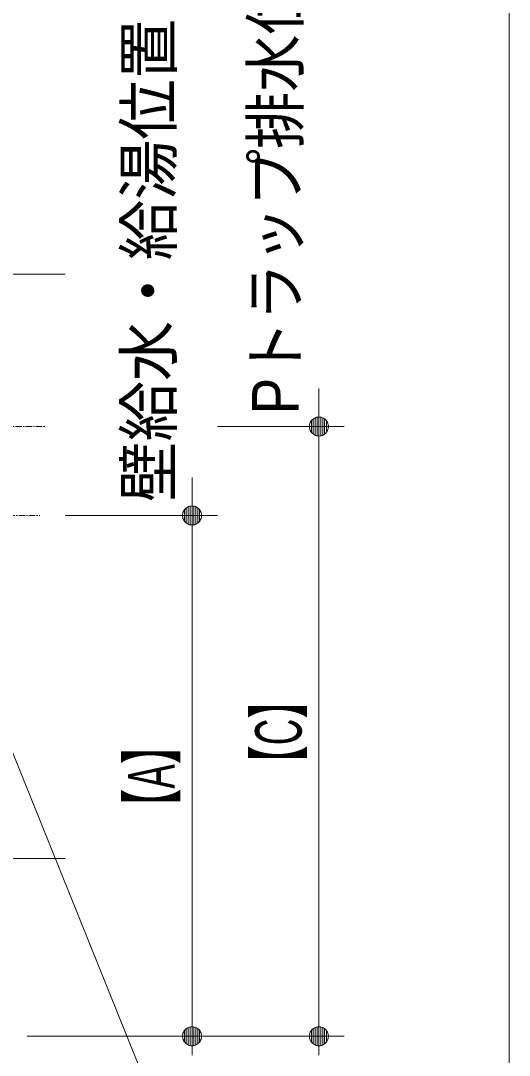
# Model space of a CAD drawing. Units: millimetres, scale not verified. Extents: x -6062 to 6062, y -3045 to 3045.
# Drawn here: x -3402 to -3018, y -2035 to -1220 of the extents above; entities that cross this region are included whole.
import ezdxf
from ezdxf.enums import TextEntityAlignment as Align

# ---------------------------------------------------------------- set-up
doc = ezdxf.new("R2010")
doc.units = ezdxf.units.MM
doc.header["$LTSCALE"] = 20
doc.linetypes.add('CHAIN1', pattern=[8, 5, -1, 1, -1])
for name, color, linetype, lineweight in [('0-0_1図面枠', 7, 'Continuous', 9), ('0-1_2寸法-3', 7, 'Continuous', 9), ('0-2_5ボウル・キャビネット', 7, 'Continuous', 9), ('0-3_2寸法-2', 7, 'Continuous', 9), ('0-4_0', 7, 'Continuous', 9), ('0-7_4給排水', 7, 'Continuous', 9)]:
    doc.layers.add(name, color=color, linetype=linetype, lineweight=lineweight)
doc.styles.add('ＭＳ Ｐゴシック', font='')
doc.styles.get('ＭＳ Ｐゴシック').set_extended_font_data('MS PGothic')

# ---------------------------------------------------------------- blocks, each defined once
blk = doc.blocks.new('_Dot')
at = {"layer": '0-4_0'}
for p, q in [((-10, 0), (-20, 0)), ((9.78, 2), (-9.78, 2)), ((7.99, 6), (-7.99, 6)), ((9.16, -3.98), (-9.16, -3.98)), ((6, -7.98), (-6, -7.98))]:
    blk.add_line(p, q, dxfattribs=at)
for points in [[(10, 0), (9.92, 1.25), (9.69, 2.49), (9.3, 3.68), (8.76, 4.82), (8.09, 5.88), (7.29, 6.85), (6.37, 7.71), (5.36, 8.44), (4.26, 9.05), (3.09, 9.51), (1.87, 9.82), (0.63, 9.98), (-0.63, 9.98), (-1.87, 9.82), (-3.09, 9.51), (-4.26, 9.05), (-5.36, 8.44), (-6.37, 7.71), (-7.29, 6.85), (-8.09, 5.88), (-8.76, 4.82), (-9.3, 3.68), (-9.69, 2.49), (-9.92, 1.25), (-10, 0), (0, 0)], [(-10, 0), (-9.92, -1.25), (-9.69, -2.49), (-9.3, -3.68), (-8.76, -4.82), (-8.09, -5.88), (-7.29, -6.85), (-6.37, -7.71), (-5.36, -8.44), (-4.26, -9.05), (-3.09, -9.51), (-1.87, -9.82), (-0.63, -9.98), (0.63, -9.98), (1.87, -9.82), (3.09, -9.51), (4.26, -9.05), (5.36, -8.44), (6.37, -7.71), (7.29, -6.85), (8.09, -5.88), (8.76, -4.82), (9.3, -3.68), (9.69, -2.49), (9.92, -1.25), (10, 0), (0, 0)]]:
    blk.add_lwpolyline(points, close=True, dxfattribs=at)
blk = doc.blocks.new('グループ-9')
at = {"layer": '0-7_4給排水', "linetype": 'CHAIN1'}
blk.add_line((-35900, -30800), (-31900, -30800), dxfattribs=at)
blk = doc.blocks.new('止水栓_側面')
at = {"layer": '0-7_4給排水', "linetype": 'CHAIN1'}
blk.add_line((-3010, 0), (1000, 0), dxfattribs=at)
at = {"layer": '0-7_4給排水'}
blk.add_lwpolyline([(-900, 1200), (-900, 600), (-1200, 600), (-1200, 1200)], dxfattribs=at)
for points in [[(-1950, 660), (-1850, 660), (-1850, 300), (-1950, 300)], [(-1330, 600), (-770, 600), (-770, 360), (-1330, 360)], [(-200, 600), (0, 600), (0, -600), (-200, -600)], [(-1250, 360), (-850, 360), (-850, 298), (-1250, 298)], [(-1450, -300), (-2010, -300), (-2010, 300), (-1450, 300)], [(-1450, 240), (-1430, 240), (-1430, -240), (-1450, -240)], [(-1430, 298), (-200, 298), (-200, -298), (-1430, -298)]]:
    blk.add_lwpolyline(points, close=True, dxfattribs=at)
blk = doc.blocks.new('グループ-21')
at = {"layer": '0-7_4給排水', "linetype": 'CHAIN1'}
for p, q in [((-35300, -25100), (-35300, -21320)), ((-34522.1, -29298.6), (-34827.9, -28774.6))]:
    blk.add_line(p, q, dxfattribs=at)
at = {"layer": '0-7_4給排水'}
for p, q in [((-35000, -22186.8), (-35000, -22440)), ((-35600, -22360), (-35600, -22440)), ((-37122.2, -23704), (-37428.6, -23446.9))]:
    blk.add_line(p, q, dxfattribs=at)
for points in [[(-36860, -22020), (-35650, -22020), (-35650, -22360), (-35300, -22360), (-34950.1, -22158), (-34950, -21820), (-35650, -21820), (-35650, -21860), (-36860, -21860)], [(-36772.6, -22930.9), (-36831.1, -22939.7), (-36888.5, -22954.1), (-36944.2, -22974.2), (-37006.6, -23004.5), (-37065.1, -23041.9), (-37120.6, -23087.3), (-37171.4, -23140.3), (-37173.1, -23142.3), (-37670.3, -23734.9), (-37363.9, -23992), (-36866.7, -23399.5), (-36850.3, -23382.1), (-36831.9, -23366.9), (-36811.9, -23353.9), (-36790.4, -23343.4), (-36771.8, -23336.7), (-36752.7, -23331.9), (-36733.2, -23329), (-36713.5, -23328), (-35650, -23328), (-35650, -24540), (-34950, -24540), (-34950, -22440), (-35650, -22440), (-35650, -22928), (-36713.5, -22928)], [(-34820, -24600), (-35780, -24600), (-35780, -24540), (-34820, -24540)]]:
    blk.add_lwpolyline(points, close=True, dxfattribs=at)
for points in [[(-35650, -21860), (-35649.9, -21860.4), (-35649.6, -21861.6), (-35649.2, -21863.6), (-35648.6, -21866.4), (-35647.9, -21869.8), (-35647.1, -21874), (-35646.2, -21878.7), (-35645.3, -21884.1), (-35644.4, -21889.9), (-35643.5, -21896.2), (-35642.7, -21902.9), (-35642.1, -21909.9), (-35641.5, -21917.2), (-35641.1, -21924.7), (-35640.8, -21932.3), (-35640.7, -21940), (-35640.8, -21944), (-35640.8, -21948.1), (-35641.1, -21956.1), (-35641.6, -21963.9), (-35642.2, -21971.4), (-35642.9, -21978.5), (-35643.7, -21985.3), (-35644.6, -21991.5), (-35645.5, -21997.3), (-35646.4, -22002.4), (-35647.3, -22007), (-35648, -22010.9), (-35648.7, -22014.2), (-35649.3, -22016.7), (-35649.7, -22018.5), (-35649.9, -22019.6), (-35650, -22020)], [(-35650, -22928), (-35649.4, -22929), (-35647.7, -22932.1), (-35644.9, -22937.2), (-35641.1, -22944.1), (-35636.5, -22952.7), (-35631.3, -22962.9), (-35625.7, -22974.6), (-35619.7, -22987.6), (-35613.7, -23001.8), (-35607.9, -23017.2), (-35602.3, -23033.7), (-35597.3, -23051.2), (-35593.1, -23069.6), (-35589.9, -23088.8), (-35587.9, -23108.5), (-35587.2, -23128.5), (-35588, -23148.6), (-35590.1, -23168.5), (-35593.4, -23187.7), (-35597.7, -23206.3), (-35602.8, -23223.9), (-35608.5, -23240.5), (-35614.4, -23255.9), (-35620.5, -23270.1), (-35626.4, -23283), (-35632, -23294.4), (-35637.1, -23304.4), (-35641.5, -23312.7), (-35645.1, -23319.3), (-35647.8, -23324.1), (-35649.4, -23327.1), (-35650, -23328)]]:
    blk.add_lwpolyline(points, dxfattribs=at)
at = {"layer": '0-7_4給排水', "linetype": 'CHAIN1'}
for points in [[(-35300, -27028.8), (-35300, -26972.8), (-35300, -26473.2), (-35300, -24600)], [(-34050, -31600), (-34050, -31100.5), (-34050, -31044.4)]]:
    blk.add_lwpolyline(points, dxfattribs=at)
for centre, start, end in [((-31836.1, -27028.8), 180, 210.26515), ((-37513.9, -31044.4), 0, 30.26515)]:
    blk.add_arc(centre, 3463.9, start, end, dxfattribs=at)
at = {"layer": '0-7_4給排水'}
blk.add_blockref('止水栓_側面', (-33000, -32200), dxfattribs=at)

msp = doc.modelspace()

# ---------------------------------------------------------------- linework, layer by layer
at = {"layer": '0-0_1図面枠'}
msp.add_line((-3017.5, 1750), (-3017.5, -2420), dxfattribs=at)
at = {"layer": '0-1_2寸法-3'}
msp.add_lwpolyline([(-3605.69, -2420), (-3157.5, -2420), (-3478.25, -1624.9)], dxfattribs=at)
at = {"layer": '0-2_5ボウル・キャビネット', "linetype": 'CHAIN1'}
for p, q in [((-3467.5, -1420), (-3367.5, -1420)), ((-3467.5, -1880), (-3367.5, -1880))]:
    msp.add_line(p, q, dxfattribs=at)
at = {"layer": '0-3_2寸法-2'}
for p, q in [((-3167.5, -1524.99), (-3167.5, -1509.99)), ((-3247.5, -1540), (-3147.5, -1540)), ((-3247.5, -1540), (-3147.5, -1540)), ((-3167.5, -1540), (-3167.5, -2020)), ((-3167.5, -1555.01), (-3167.5, -2004.99)), ((-3267.5, -1594.99), (-3267.5, -1579.99)), ((-3367.5, -1610), (-3247.5, -1610)), ((-3367.5, -1610), (-3247.5, -1610)), ((-3267.5, -1610), (-3267.5, -2020)), ((-3267.5, -1625.01), (-3267.5, -2004.99)), ((-3397.5, -2020), (-3247.5, -2020)), ((-3397.5, -2020), (-3247.5, -2020)), ((-3247.5, -2020), (-3147.5, -2020)), ((-3247.5, -2020), (-3147.5, -2020))]:
    msp.add_line(p, q, dxfattribs=at)

# ---------------------------------------------------------------- block references
at = {"layer": '0-3_2寸法-2', "xscale": 0.7503418, "yscale": 0.7503418}
for p, rotation in [((-3167.5, -1540), 270), ((-3167.5, -1540), 90), ((-3267.5, -1610), 270), ((-3267.5, -1610), 90), ((-3267.5, -2020), 270), ((-3167.5, -2020), 270), ((-3267.5, -2020), 90), ((-3167.5, -2020), 90)]:
    msp.add_blockref('_Dot', p, dxfattribs=dict(at, rotation=rotation))
at = {"layer": '0-7_4給排水', "xscale": 0.05, "yscale": 0.05}
for name in ['グループ-21', 'グループ-9']:
    msp.add_blockref(name, (-1787.5, 0), dxfattribs=at)

# ---------------------------------------------------------------- texts
at = {"layer": '0-3_2寸法-2', "style": 'ＭＳ Ｐゴシック'}
for s, height, width, p in [('Pトラップ排水位置', 36.69, 0.9, (-3172.48, -1530.42)), ('壁給水・給湯位置', 36.69, 0.95, (-3272.38, -1599.36)), ('【C】', 36.66, 0.6, (-3170.13, -1820.83)), ('【A】', 36.69, 0.6, (-3270.13, -1855.05))]:
    msp.add_text(s, height=height, rotation=90, dxfattribs=dict(at, width=width)).set_placement(p, align=Align.BOTTOM_LEFT)

doc.saveas('drawing.dxf')
